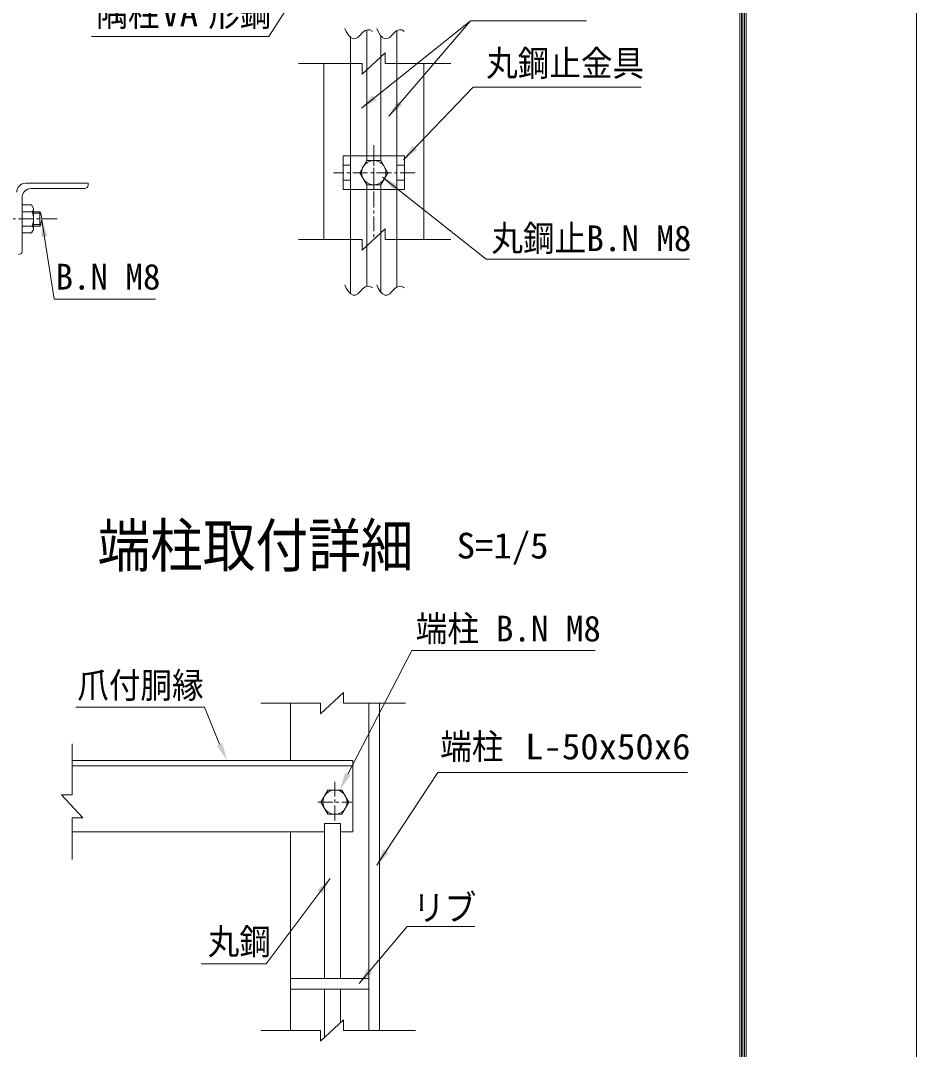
# Model space of a CAD drawing. Units: millimetres, scale not verified, with parts at other scales. Extents: x -4455 to 4455, y -3150 to 3150.
# Drawn here: x 2948 to 4455, y -442 to 1288 of the extents above; entities that cross this region are included whole.
import ezdxf
from ezdxf.enums import TextEntityAlignment as Align

# ---------------------------------------------------------------- set-up
doc = ezdxf.new("R2010")
doc.units = ezdxf.units.MM
doc.header["$LTSCALE"] = 20
doc.linetypes.add('USER1', pattern=[2, 1.25, -0.25, 0.25, -0.25])
doc.linetypes.add('USER3', pattern=[4.7625, 3.175, -1.5875])
doc.layers.add('0-7_7詳細', color=3, linetype='Continuous', lineweight=18)
doc.layers.add('0-E_D-TTL', color=7, linetype='Continuous', lineweight=18)
doc.styles.add('ＭＳ ゴシック', font='')
doc.styles.get('ＭＳ ゴシック').set_extended_font_data('MS Gothic')

msp = doc.modelspace()

# ---------------------------------------------------------------- linework, layer by layer
at = {"layer": '0-7_7詳細', "color": 1}
for p, q in [((3704.84, 1287.52), (3567.77, 1127.7)), ((2970.1, 964.27), (2981.97, 964.27)), ((2970.1, 945.07), (2981.97, 945.07)), ((3498.76, 21.19), (3606.31, 228.99)), ((3606.31, 228.99), (3914.79, 228.99)), ((3041.02, 133.7), (3257.96, 133.7)), ((3283.02, 71.18), (3257.96, 133.7))]:
    msp.add_line(p, q, dxfattribs=at)
at = {"layer": '0-7_7詳細', "color": 7}
for p, q in [((3530.46, 1060.88), (3530.46, 1272.2)), ((3581.36, 1060.88), (3581.36, 1271.2)), ((3503.46, 1060.88), (3503.46, 1259.82)), ((3554.36, 1060.88), (3554.36, 1262.59)), ((3458.41, 1216.06), (3458.41, 919.93)), ((3626.41, 1216.06), (3626.41, 919.93)), ((3594.01, 1060.88), (3490.81, 1060.88)), ((3490.81, 1060.88), (3490.81, 1003.88)), ((3594.01, 1060.88), (3594.01, 1003.88)), ((2956.9, 1014.67), (3061.9, 1014.67)), ((2965.9, 1005.67), (3055.9, 1005.67)), ((3061.9, 1014.67), (3061.9, 1011.67)), ((3594.01, 1003.88), (3490.81, 1003.88)), ((3503.46, 1003.88), (3503.46, 828.57)), ((3530.46, 1003.88), (3530.46, 840.95)), ((3554.36, 1003.88), (3554.36, 831.34)), ((3581.36, 1003.88), (3581.36, 839.95)), ((2950.9, 900.67), (2950.9, 990.67)), ((2966.77, 978.19), (2950.9, 978.19)), ((2970.1, 972.43), (2966.77, 978.19)), ((2970.1, 936.91), (2970.1, 972.43)), ((2968.04, 966.67), (2950.9, 966.67)), ((2970.1, 966.67), (2980.76, 966.67)), ((2980.76, 942.67), (2980.76, 966.67)), ((2968.04, 942.67), (2950.9, 942.67)), ((2970.1, 936.91), (2966.77, 931.15)), ((2970.1, 942.67), (2980.76, 942.67)), ((3402.11, 43.91), (3402.11, 140.52)), ((3534.11, -409.95), (3534.11, 140.52)), ((3552.11, -409.95), (3552.11, 140.52)), ((3035.19, 43.91), (3507.11, 43.91)), ((3035.19, 34.91), (3507.11, 34.91)), ((3507.11, 43.91), (3402.11, 43.91)), ((3424.61, 43.91), (3424.81, 43.91)), ((3507.11, -76.09), (3507.11, 43.91)), ((3459.42, -322.58), (3459.42, -62.15)), ((3459.42, -62.15), (3486.42, -62.15)), ((3486.42, -322.58), (3486.42, -62.15)), ((3035.19, -76.09), (3459.42, -76.09)), ((3402.11, -409.95), (3402.11, -76.09)), ((3486.42, -76.09), (3507.11, -76.09)), ((3534.11, -322.58), (3402.11, -322.58)), ((3534.11, -340.58), (3402.11, -340.58)), ((3459.42, -421.78), (3459.42, -340.58)), ((3486.42, -396.71), (3486.42, -340.58))]:
    msp.add_line(p, q, dxfattribs=at)
at = {"layer": '0-7_7詳細', "color": 4}
for p, q in [((3523.03, 1198.06), (3561.8, 1234.06)), ((3561.8, 1216.06), (3561.8, 1234.06)), ((3523.03, 1216.06), (3415.84, 1216.06)), ((3523.03, 1216.06), (3523.03, 1198.06)), ((3561.8, 1216.06), (3671.99, 1216.06)), ((3523.03, 901.93), (3561.8, 937.93)), ((3561.8, 919.93), (3561.8, 937.93)), ((3523.03, 919.93), (3415.84, 919.93)), ((3523.03, 919.93), (3523.03, 901.93)), ((3561.8, 919.93), (3671.99, 919.93)), ((3452.78, 122.52), (3491.56, 158.52)), ((3491.56, 140.52), (3491.56, 158.52)), ((3452.78, 140.52), (3352.33, 140.52)), ((3452.78, 140.52), (3452.78, 122.52)), ((3491.56, 140.52), (3595.92, 140.52)), ((3035.19, -13.65), (3035.19, 71.93)), ((3017.19, -13.65), (3053.19, -52.43)), ((3035.19, -13.65), (3017.19, -13.65)), ((3035.19, -52.43), (3035.19, -122.62)), ((3035.19, -52.43), (3053.19, -52.43)), ((3452.78, -427.95), (3491.56, -391.95)), ((3491.56, -409.95), (3491.56, -391.95)), ((3452.78, -409.95), (3352.33, -409.95)), ((3452.78, -409.95), (3452.78, -427.95)), ((3491.56, -409.95), (3612.61, -409.95))]:
    msp.add_line(p, q, dxfattribs=at)
at = {"layer": '0-7_7詳細', "color": 1, "linetype": 'USER1'}
for p, q in [((3542.41, 1078.79), (3542.41, 919.93)), ((3542.41, 1070.52), (3542.41, 993.95)), ((3611.96, 1032.38), (3474.61, 1032.38)), ((3010.02, 954.67), (2787.5, 954.67)), ((3477.11, 8.09), (3477.11, -61.3)), ((3448.54, -26.09), (3505.67, -26.09))]:
    msp.add_line(p, q, dxfattribs=at)
at = {"layer": '0-7_7詳細', "color": 1, "linetype": 'USER3'}
for p, q in [((3503.41, 1060.88), (3503.41, 1003.88)), ((3530.46, 1060.88), (3530.46, 1052.43)), ((3554.36, 1060.88), (3554.36, 1052.43)), ((3581.41, 1060.88), (3581.41, 1003.88)), ((3503.41, 1045.13), (3490.81, 1045.13)), ((3581.41, 1045.13), (3594.01, 1045.13)), ((3503.41, 1019.63), (3490.81, 1019.63)), ((3530.46, 1012.34), (3530.46, 1003.88)), ((3554.36, 1012.34), (3554.36, 1003.88)), ((3581.41, 1019.63), (3594.01, 1019.63))]:
    msp.add_line(p, q, dxfattribs=at)
at = {"layer": '0-7_7詳細', "color": 1}
for points in [[(3067.4, 1261.66), (3365.95, 1261.66), (3470.16, 1424.36)], [(4069.84, 23.85), (3650.37, 23.85), (3547.46, -131.98)], [(3252.16, -298.2), (3361.55, -298.2), (3468.86, -154.75)], [(3712.17, -235.47), (3598.33, -235.47), (3517.64, -330.9)]]:
    msp.add_lwpolyline(points, dxfattribs=at)
at = {"layer": '0-7_7詳細', "color": 7}
for points in [[(3900.4, 1287.52), (3704.84, 1287.52), (3521.49, 1140.79)], [(3992.25, 1176.48), (3709.71, 1176.48), (3592.19, 1053.99)], [(4073.51, 886.82), (3731.2, 886.82), (3556.94, 1025.07)], [(2966.77, 931.15), (2950.9, 931.15), (2950.9, 978.19)], [(3175.23, 819.54), (3004.93, 819.54), (2984.28, 952.69)]]:
    msp.add_lwpolyline(points, dxfattribs=at)
at = {"layer": '0-7_7詳細', "color": 4}
for points in [[(3493.87, 1274.8), (3496.14, 1269.67), (3499.82, 1263.64), (3503.61, 1259.67), (3507.52, 1257.74), (3511.54, 1257.85), (3515.68, 1260.01), (3519.93, 1264.22), (3524.16, 1268.65), (3528.23, 1271.49), (3532.15, 1272.74), (3535.9, 1272.39), (3539.5, 1270.44), (3539.87, 1270.06)], [(3547.42, 1274.8), (3549.68, 1269.67), (3553.36, 1263.64), (3557.16, 1259.67), (3561.06, 1257.74), (3565.09, 1257.85), (3569.22, 1260.01), (3573.48, 1264.22), (3577.71, 1268.65), (3581.78, 1271.49), (3585.69, 1272.74), (3589.45, 1272.39), (3593.05, 1270.44), (3593.42, 1270.06)], [(3493.87, 843.55), (3496.14, 838.42), (3499.82, 832.39), (3503.61, 828.42), (3507.52, 826.49), (3511.54, 826.6), (3515.68, 828.76), (3519.93, 832.97), (3524.16, 837.4), (3528.23, 840.24), (3532.15, 841.48), (3535.9, 841.14), (3539.5, 839.19), (3539.87, 838.81)], [(3547.42, 843.55), (3549.68, 838.42), (3553.36, 832.39), (3557.16, 828.42), (3561.06, 826.49), (3565.09, 826.6), (3569.22, 828.76), (3573.48, 832.97), (3577.71, 837.4), (3581.78, 840.24), (3585.69, 841.48), (3589.45, 841.14), (3593.05, 839.19), (3593.42, 838.81)]]:
    msp.add_lwpolyline(points, dxfattribs=at)
at = {"layer": '0-7_7詳細'}
for points in [[(3565.93, 1032.38), (3554.17, 1052.75), (3530.65, 1052.75), (3518.89, 1032.38), (3530.65, 1012.02), (3554.17, 1012.02)], [(3500.63, -26.09), (3488.87, -5.73), (3465.35, -5.73), (3453.59, -26.09), (3465.35, -46.46), (3488.87, -46.46)]]:
    msp.add_lwpolyline(points, close=True, dxfattribs=at)
for centre in [(3542.41, 1032.38), (3477.11, -26.09)]:
    msp.add_circle(centre, 20.4, dxfattribs=at)
at = {"layer": '0-7_7詳細', "color": 7}
for centre, radius, start, end in [((2956.9, 999.67), 15, 90, 180), ((2965.9, 990.67), 15, 90, 180), ((3055.9, 1011.67), 6, 270, 0), ((2961.01, 972.43), 9.09, 320.6618, 0), ((2934.1, 954.67), 36, 340.52878, 19.47122), ((2959.97, 954.67), 24, 330, 30), ((2961.01, 936.91), 9.09, 0, 39.3382), ((2944.9, 900.67), 6, 270, 0)]:
    msp.add_arc(centre, radius, start, end, dxfattribs=at)
for points in [[(3519.92, 1139.54), (3540.09, 1162.35), (3546.6, 1154.22)], [(3590.81, 1052.54), (3607.81, 1077.8), (3615.33, 1070.59)], [(3555.37, 1026.31), (3582.11, 1011.75), (3575.64, 1003.59)], [(2983.97, 954.67), (2993.72, 925.82), (2983.42, 924.22)]]:
    msp.add_solid(points, dxfattribs=at)
at = {"layer": '0-7_7詳細', "color": 1}
for points in [[(3566.47, 1126.18), (3582.05, 1152.34), (3589.96, 1145.56)], [(3287.57, 73.26), (3295.52, 43.91), (3278.48, 69.1)], [(3503.24, 18.98), (3485.51, -5.73), (3494.27, 23.4)], [(3546.36, -133.65), (3558.55, -105.74), (3567.24, -111.48)], [(3470.06, -153.14), (3456.26, -180.29), (3447.92, -174.05)], [(3516.35, -332.42), (3531.74, -306.15), (3539.7, -312.88)]]:
    msp.add_solid(points, dxfattribs=at)
at = {"layer": '0-E_D-TTL', "color": 2}
msp.add_lwpolyline([(-4454.7, 3150.21), (4455, 3150.21), (4455, -3150.21), (-4454.7, -3150.21)], close=True, dxfattribs=at)
at = {"layer": '0-E_D-TTL'}
for points in [[(-4168.31, 2916.86), (4168.62, 2916.86), (4168.62, -2916.87), (-4168.31, -2916.87)], [(-4165.66, 2914.21), (4165.97, 2914.21), (4165.97, -2914.21), (-4165.66, -2914.21)], [(-4163.01, 2911.56), (4163.31, 2911.56), (4163.31, -2911.56), (-4163.01, -2911.56)], [(-4160.36, 2908.91), (4160.66, 2908.91), (4160.66, -2908.91), (-4160.36, -2908.91)], [(-4157.71, 2906.26), (4158.01, 2906.26), (4158.01, -2906.26), (-4157.71, -2906.26)]]:
    msp.add_lwpolyline(points, close=True, dxfattribs=at)

# ---------------------------------------------------------------- texts
at = {"layer": '0-7_7詳細', "style": 'ＭＳ ゴシック'}
for s, width, p in [('隅柱', 0.9, (3075.74, 1265.71)), ('VA', 1.05, (3185.08, 1265.64)), ('形鋼', 0.9, (3263.7, 1265.8)), ('丸鋼止金具', 0.9, (3731.42, 1181.88)), ('丸鋼止', 0.9, (3740.22, 887.47)), ('S=1/5', 1.05, (3681.83, 370.63)), ('端柱', 0.9, (3612.97, 231.17)), ('爪付胴縁', 0.9, (3043.74, 135.87)), ('端柱', 0.9, (3654.16, 32.82)), ('L-50x50x6', 1.05, (3796.97, 32.82)), ('リブ', 0.9, (3608.48, -238.19)), ('丸鋼', 0.9, (3263.14, -295.36))]:
    msp.add_text(s, height=43.26, dxfattribs=dict(at, width=width)).set_placement(p, align=Align.BOTTOM_LEFT)
for p in [(3899.96, 887.47), (3007.09, 822.91), (3747.79, 231.17)]:
    msp.add_text('B.N M8', height=43.26, dxfattribs=at).set_placement(p, align=Align.BOTTOM_LEFT)
at = {"layer": '0-7_7詳細', "color": 7, "style": 'ＭＳ ゴシック', "width": 0.9}
msp.add_text('端柱取付詳細', height=72.14, dxfattribs=at).set_placement((3077.74, 347.84), align=Align.BOTTOM_LEFT)

doc.saveas('drawing.dxf')
